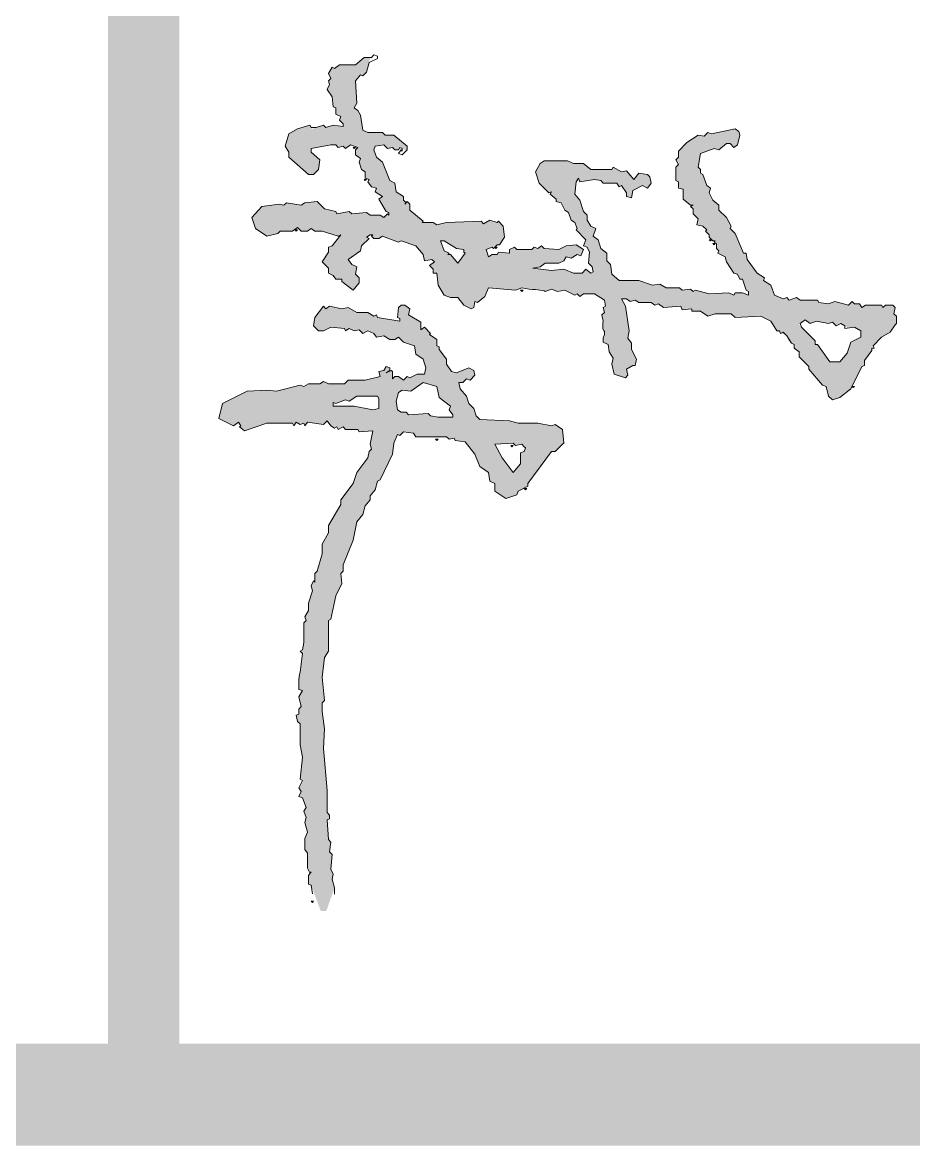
# Model space of a CAD drawing. Extents: x -518115 to 1124316, y -209821 to 1628073.
# Drawn here: x 951271 to 951709, y -111802 to -111250 of the extents above; entities that cross this region are included whole.
import ezdxf

# ---------------------------------------------------------------- set-up
doc = ezdxf.new("R2010")
doc.units = 0
doc.header["$LTSCALE"] = 1000
doc.header["$MEASUREMENT"] = 0
doc.layers.add('图框', color=140, linetype='Continuous')
doc.layers.add('签名', color=7, linetype='Continuous', lineweight=18)

# ---------------------------------------------------------------- blocks, each defined once
blk = doc.blocks.new('A$C549D2611')
at = {"layer": '签名'}
h = blk.add_hatch(color=2, dxfattribs=at)
h.dxf.hatch_style = 1
h.paths.add_polyline_path([(41115.77, -25669.22), (41112.75, -25669.22), (41111.54, -25670.43), (41112.14, -25671.03), (41110.93, -25672.24), (41109.12, -25672.24), (41106.7, -25675.87), (41102.47, -25676.48), (41101.26, -25678.9), (41092.18, -25682.53), (41089.77, -25685.55), (41086.14, -25686.76), (41084.32, -25686.15), (41083.72, -25681.92), (41085.53, -25680.11), (41084.93, -25677.69), (41086.14, -25676.48), (41086.14, -25674.66), (41084.93, -25674.06), (41086.54, -25670.83), (41086.14, -25670.43), (41084.32, -25670.43), (41078.88, -25677.08), (41078.88, -25681.32), (41077.67, -25682.53), (41077.67, -25689.78), (41076.46, -25692.2), (41069.2, -25693.41), (41066.78, -25694.62), (41065.57, -25696.44), (41063.15, -25695.23), (41052.27, -25695.83), (41049.24, -25693.41), (41049.85, -25692.2), (41048.03, -25690.39), (41041.58, -25688.78), (41040.78, -25687.97), (41040.78, -25691.6), (41044.41, -25695.83), (41044.41, -25703.69), (41046.22, -25706.11), (41045.62, -25707.32), (41048.64, -25709.14), (41051.06, -25707.93), (41052.27, -25709.14), (41054.08, -25708.53), (41056.5, -25709.74), (41060.13, -25707.32), (41064.97, -25706.72), (41065.57, -25705.51), (41068.6, -25705.51), (41069.81, -25703.09), (41071.62, -25703.69), (41073.44, -25701.88), (41074.65, -25701.88), (41074.04, -25706.72), (41075.25, -25710.35), (41074.04, -25711.56), (41075.94, -25717.26), (41074.04, -25718.21), (41075.86, -25724.26), (41078.27, -25728.49), (41084.32, -25730.31), (41087.35, -25728.49), (41089.77, -25728.49), (41098.23, -25718.81), (41098.23, -25716.39), (41095.81, -25713.98), (41090.98, -25713.37), (41087.35, -25717.6), (41085.53, -25717.6), (41083.34, -25705.89), (41084.93, -25704.3), (41084.32, -25701.88), (41085.53, -25700.67), (41083.72, -25698.25), (41084.93, -25694.62), (41086.14, -25695.83), (41088.56, -25695.83), (41090.37, -25693.41), (41092.18, -25694.02), (41095.81, -25692.81), (41097.02, -25690.99), (41100.05, -25690.99), (41100.65, -25689.18), (41101.86, -25689.78), (41104.28, -25687.97), (41104.89, -25685.55), (41106.7, -25686.15), (41109.12, -25682.53), (41110.33, -25684.34), (41116.38, -25680.71), (41116.98, -25679.5), (41118.19, -25679.5), (41117.59, -25680.11), (41119.4, -25681.92), (41118.19, -25683.74), (41118.19, -25688.57), (41116.98, -25690.39), (41117.59, -25697.65), (41116.38, -25698.86), (41117.59, -25704.9), (41116.38, -25705.51), (41115.17, -25710.95), (41111.54, -25714.58), (41112.14, -25720.63), (41113.35, -25722.44), (41112.14, -25729.7), (41113.35, -25730.91), (41112.75, -25733.33), (41113.96, -25741.8), (41119.4, -25746.63), (41124.84, -25744.82), (41128.47, -25739.38), (41127.26, -25733.93), (41126.05, -25732.72), (41126.05, -25726.68), (41124.24, -25724.26), (41126.05, -25722.44), (41126.05, -25719.42), (41124.84, -25717.6), (41126.05, -25715.79), (41126.05, -25712.16), (41128.47, -25704.3), (41127.87, -25703.09), (41133.31, -25707.32), (41133.92, -25709.14), (41136.34, -25709.14), (41141.17, -25712.16), (41144.2, -25709.14), (41146.62, -25709.14), (41147.83, -25706.72), (41149.64, -25705.51), (41149.64, -25702.48), (41150.85, -25702.48), (41155.08, -25697.04), (41151.46, -25694.02), (41149.04, -25694.02), (41147.22, -25695.83), (41143.59, -25695.23), (41142.38, -25697.65), (41139.96, -25699.46), (41135.73, -25693.41), (41133.31, -25692.81), (41129.68, -25689.18), (41129.08, -25690.39), (41127.87, -25688.57), (41127.87, -25687.36), (41128.47, -25687.97), (41129.68, -25686.76), (41129.68, -25684.34), (41128.47, -25682.53), (41131.5, -25674.66), (41130.89, -25673.45), (41133.31, -25666.2), (41137.54, -25662.57), (41140.57, -25661.96), (41139.96, -25658.33), (41141.17, -25657.12), (41142.99, -25659.54), (41144.8, -25657.73), (41146.62, -25657.73), (41146.62, -25655.91), (41149.98, -25655.58), (41150.25, -25655.31), (41150.47, -25655.53), (41152.66, -25655.31), (41157.5, -25652.29), (41158.71, -25649.26), (41158.71, -25645.63), (41162.34, -25642.61), (41164.16, -25638.98), (41163.55, -25637.77), (41160.53, -25637.17), (41161.13, -25635.96), (41158.11, -25632.33), (41153.87, -25630.51), (41155.08, -25617.21), (41153.87, -25614.18), (41154.74, -25608.98), (41154.76, -25607.66), (41155.36, -25603.42), (41155.69, -25602.69), (41154.48, -25599.67), (41155.69, -25596.64), (41155.08, -25593.02), (41157.5, -25588.18), (41156.9, -25586.97), (41158.11, -25585.76), (41156.9, -25583.94), (41156.9, -25578.5), (41159.92, -25573.66), (41162.95, -25573.06), (41163.55, -25574.27), (41165.97, -25573.66), (41167.18, -25574.87), (41170.2, -25574.27), (41171.09, -25574.35), (41173.5, -25574.35), (41175.65, -25573.66), (41175.95, -25573.54), (41177.76, -25573.54), (41178.67, -25574.27), (41180.49, -25574.27), (41181.7, -25571.85), (41185.32, -25571.24), (41188.35, -25569.43), (41191.37, -25570.03), (41196.21, -25568.82), (41198.02, -25563.38), (41196.82, -25562.17), (41193.79, -25562.78), (41191.15, -25558.38), (41188.95, -25557.94), (41184.11, -25560.36), (41181.09, -25560.36), (41178.67, -25562.17), (41175.04, -25561.57), (41162.95, -25563.38), (41159.32, -25565.19), (41159.32, -25562.78), (41160.53, -25560.96), (41159.92, -25558.54), (41161.13, -25556.73), (41161.13, -25550.68), (41162.34, -25548.87), (41161.74, -25547.05), (41163.55, -25544.63), (41162.95, -25536.16), (41164.76, -25535.56), (41164.16, -25530.72), (41165.37, -25530.72), (41165.37, -25526.49), (41167.78, -25522.86), (41166.58, -25519.23), (41166.58, -25511.37), (41168.39, -25509.55), (41167.78, -25496.85), (41170.2, -25492.01), (41175.04, -25488.99), (41176.15, -25486.98), (41177.46, -25484.15), (41179.94, -25483.33), (41181.7, -25480.52), (41183.51, -25480.52), (41185.32, -25478.1), (41187.74, -25478.1), (41192.58, -25473.27), (41193.79, -25473.27), (41201.65, -25466.61), (41202.26, -25464.8), (41207.1, -25463.59), (41208.91, -25461.77), (41207.7, -25458.15), (41203.47, -25452.7), (41192.58, -25447.26), (41191.98, -25446.05), (41189.56, -25446.05), (41184.72, -25442.42), (41182.9, -25442.42), (41178.07, -25437.58), (41175.65, -25433.35), (41171.11, -25430.32), (41167.78, -25430.32), (41166.58, -25431.53), (41163.55, -25430.93), (41162.34, -25432.14), (41162.34, -25435.77), (41163.55, -25436.98), (41162.34, -25437.58), (41162.34, -25445.44), (41163.55, -25447.26), (41161.74, -25448.47), (41161.74, -25450.89), (41160.53, -25452.1), (41162.34, -25453.91), (41160.53, -25460.56), (41161.74, -25463.59), (41161.13, -25468.43), (41159.92, -25469.03), (41159.92, -25477.5), (41158.71, -25479.31), (41159.92, -25482.94), (41158.71, -25484.15), (41159.32, -25485.97), (41157.5, -25490.2), (41152.66, -25492.01), (41150.25, -25495.64), (41149.04, -25495.04), (41146.62, -25498.67), (41139.96, -25503.51), (41136.94, -25504.11), (41136.94, -25505.32), (41127.26, -25509.55), (41124.84, -25511.97), (41123.63, -25511.37), (41119.4, -25513.79), (41115.77, -25517.42), (41113.35, -25517.42), (41110.93, -25520.44), (41107.3, -25522.25), (41104.89, -25521.65), (41103.68, -25523.46), (41098.23, -25525.28), (41097.63, -25526.49), (41095.81, -25526.49), (41094.6, -25527.7), (41087.95, -25526.49), (41085.53, -25519.83), (41086.14, -25517.42), (41083.11, -25513.79), (41083.11, -25511.97), (41084.93, -25510.16), (41083.72, -25508.34), (41078.88, -25507.13), (41077.06, -25507.74), (41075.86, -25509.55), (41078.27, -25521.04), (41077.67, -25522.86), (41079.48, -25524.67), (41078.88, -25527.7), (41082.51, -25533.14), (41086.74, -25537.37), (41089.77, -25537.37), (41090.98, -25538.58), (41093.39, -25537.37), (41094.6, -25538.58), (41101.26, -25538.58), (41101.86, -25537.37), (41104.89, -25537.37), (41105.49, -25534.95), (41110.33, -25534.95), (41113.35, -25531.33), (41113.35, -25530.12), (41113.96, -25531.33), (41115.17, -25530.12), (41117.59, -25530.12), (41120.01, -25527.7), (41123.03, -25528.3), (41123.63, -25525.28), (41125.45, -25523.46), (41126.05, -25524.07), (41127.87, -25522.25), (41129.08, -25522.25), (41130.89, -25520.44), (41130.89, -25519.23), (41131.5, -25519.83), (41132.1, -25518.63), (41134.52, -25518.63), (41135.73, -25517.42), (41136.94, -25518.02), (41138.75, -25514.39), (41141.17, -25513.79), (41146.62, -25510.16), (41147.22, -25508.34), (41149.64, -25507.13), (41149.64, -25505.92), (41155.08, -25504.11), (41155.69, -25502.9), (41157.5, -25502.9), (41156.29, -25505.92), (41156.29, -25509.55), (41157.5, -25510.16), (41156.29, -25512.58), (41156.9, -25522.25), (41155.08, -25528.91), (41155.69, -25530.12), (41154.48, -25531.33), (41155.08, -25535.56), (41153.87, -25536.77), (41153.87, -25543.42), (41152.06, -25546.45), (41152.66, -25550.07), (41150.25, -25556.73), (41150.25, -25566.4), (41147.22, -25570.03), (41142.38, -25570.64), (41140.57, -25572.45), (41136.94, -25572.45), (41134.52, -25575.48), (41130.29, -25576.69), (41128.47, -25579.11), (41124.84, -25577.9), (41123.63, -25580.31), (41120.61, -25582.13), (41118.19, -25582.13), (41116.38, -25583.94), (41110.93, -25585.76), (41107.91, -25588.18), (41101.86, -25587.57), (41100.05, -25586.36), (41101.86, -25585.76), (41100.65, -25578.5), (41101.26, -25575.48), (41102.47, -25574.27), (41102.47, -25567.61), (41104.28, -25566.4), (41103.68, -25565.19), (41107.3, -25562.78), (41109.12, -25562.78), (41109.72, -25560.36), (41106.1, -25559.75), (41103.68, -25554.91), (41104.89, -25552.49), (41102.47, -25550.68), (41099.44, -25551.28), (41098.23, -25552.49), (41097.63, -25556.73), (41100.65, -25559.15), (41096.42, -25562.78), (41097.02, -25565.19), (41094.6, -25569.43), (41095.81, -25570.03), (41095.81, -25580.31), (41092.79, -25583.94), (41092.79, -25588.78), (41091.58, -25591.81), (41091.58, -25603.3), (41092.79, -25605.11), (41097.02, -25607.53), (41102.47, -25605.72), (41107.3, -25600.88), (41106.7, -25599.67), (41107.91, -25600.27), (41110.33, -25597.25), (41111.54, -25597.25), (41112.14, -25594.83), (41115.77, -25593.02), (41116.98, -25591.2), (41120.61, -25589.99), (41121.82, -25588.18), (41126.86, -25586.16), (41130.29, -25582.73), (41133.31, -25583.94), (41133.92, -25582.13), (41136.34, -25580.92), (41141.78, -25581.52), (41143.59, -25579.71), (41146.01, -25579.11), (41146.62, -25580.31), (41144.8, -25582.73), (41146.62, -25584.55), (41146.62, -25588.78), (41144.8, -25593.62), (41145.41, -25599.67), (41144.2, -25608.74), (41143.59, -25605.11), (41141.78, -25602.69), (41141.78, -25596.04), (41140.57, -25593.62), (41138.75, -25592.41), (41139.36, -25589.99), (41137.54, -25586.97), (41138.15, -25585.15), (41135.13, -25583.94), (41132.71, -25587.57), (41133.31, -25592.41), (41135.13, -25596.04), (41134.52, -25603.3), (41133.31, -25604.51), (41134.52, -25606.32), (41133.92, -25608.14), (41135.13, -25609.35), (41135.13, -25616.6), (41133.92, -25617.81), (41135.13, -25620.23), (41136.94, -25620.23), (41136.34, -25625.67), (41137.54, -25626.28), (41137.54, -25628.7), (41138.75, -25630.51), (41135.13, -25631.72), (41133.11, -25626.68), (41132.71, -25626.28), (41132.71, -25625.07), (41129.08, -25622.65), (41123.63, -25623.26), (41121.22, -25625.67), (41121.82, -25626.28), (41120.61, -25629.91), (41122.42, -25632.93), (41121.22, -25634.14), (41121.82, -25651.08), (41123.03, -25655.91), (41121.82, -25657.73), (41121.82, -25663.17), (41121.22, -25662.57)])
h.paths.add_polyline_path([(41130.89, -25654.1), (41130.89, -25652.29), (41134.52, -25646.24), (41135.13, -25642.61), (41136.34, -25642.61), (41136.94, -25642), (41141.78, -25645.63), (41137.54, -25649.26), (41137.54, -25650.47), (41136.94, -25649.87), (41135.73, -25652.29)], flags=16)
h.paths.add_polyline_path([(41169.6, -25475.08), (41171.41, -25472.66), (41170.2, -25469.64), (41171.41, -25463.59), (41170.81, -25461.77), (41172.62, -25459.96), (41171.41, -25457.54), (41173.64, -25454.2), (41173.23, -25450.89), (41175.04, -25447.86), (41178.07, -25447.86), (41180.49, -25452.7), (41185.93, -25454.52), (41190.16, -25458.15), (41190.16, -25462.98), (41181.7, -25469.03), (41181.7, -25470.24), (41179.88, -25470.24), (41171.93, -25478.19)], flags=16)
h = blk.add_hatch(color=2, dxfattribs=at)
h.dxf.hatch_style = 1
h.paths.add_polyline_path([(41214.96, -25673.45), (41213.75, -25675.27), (41209.52, -25675.87), (41205.28, -25674.66), (41204.07, -25672.85), (41204.68, -25668.62), (41200.44, -25662.57), (41202.26, -25655.91), (41207.7, -25654.71), (41211.94, -25649.26), (41213.75, -25649.87), (41216.17, -25648.05), (41217.38, -25648.05), (41217.38, -25655.31), (41216.77, -25658.94), (41215.56, -25660.15), (41216.17, -25669.83), (41214.96, -25671.03)], flags=16)
h.paths.add_polyline_path([(41213.14, -25684.34), (41213.75, -25687.36), (41211.94, -25696.44), (41211.94, -25706.72), (41210.12, -25706.72), (41210.73, -25705.51), (41208.91, -25700.67), (41209.52, -25698.86), (41207.1, -25695.23), (41207.1, -25684.95), (41208.31, -25684.34)], flags=16)
h.paths.add_polyline_path([(41230.68, -25627.49), (41230.08, -25618.42), (41231.29, -25617.21), (41230.68, -25614.18), (41231.89, -25612.97), (41232.5, -25612.37), (41234.31, -25612.97), (41234.92, -25614.79), (41240.36, -25614.79), (41244.59, -25618.42), (41237.34, -25623.86)], flags=16)
h.paths.add_polyline_path([(41231.29, -25619.63), (41231.29, -25618.42), (41231.89, -25619.02)], flags=0)
h.paths.add_polyline_path([(41459.88, -25712.86), (41459.89, -25710.16), (41448.41, -25706.11), (41444.18, -25707.32), (41441.76, -25706.72), (41439.34, -25707.93), (41432.08, -25707.32), (41430.87, -25708.53), (41426.03, -25707.93), (41424.82, -25709.14), (41415.15, -25709.74), (41414.54, -25708.53), (41412.73, -25708.53), (41411.52, -25709.74), (41400.63, -25709.74), (41380.07, -25711.56), (41370.39, -25710.95), (41361.93, -25712.16), (41357.69, -25712.16), (41356.48, -25710.95), (41344.99, -25712.16), (41335.31, -25710.95), (41332.29, -25709.14), (41317.17, -25709.14), (41316.57, -25707.93), (41305.07, -25705.51), (41299.03, -25702.48), (41294.19, -25703.09), (41292.98, -25701.88), (41289.95, -25701.88), (41277.86, -25697.04), (41268.79, -25695.23), (41265.16, -25692.2), (41260.92, -25690.99), (41257.9, -25688.57), (41256.09, -25688.57), (41253.06, -25686.15), (41248.83, -25684.95), (41248.22, -25683.74), (41235.52, -25677.69), (41230.08, -25677.08), (41225.85, -25675.27), (41226.45, -25674.06), (41224.64, -25672.24), (41225.24, -25667.41), (41227.06, -25666.2), (41227.06, -25651.08), (41228.26, -25649.87), (41227.66, -25647.45), (41228.87, -25646.84), (41229.47, -25642), (41235.52, -25637.17), (41241.57, -25634.75), (41244.59, -25630.51), (41248.83, -25629.91), (41250.04, -25627.49), (41253.67, -25627.49), (41257.3, -25622.05), (41255.48, -25616.6), (41253.67, -25616), (41251.25, -25611.16), (41250.04, -25611.16), (41234.31, -25599.67), (41234.31, -25597.85), (41230.08, -25593.62), (41223.43, -25594.23), (41221.01, -25597.85), (41221.61, -25599.67), (41220.4, -25606.32), (41220.4, -25616), (41219.19, -25620.23), (41218.59, -25634.75), (41216.77, -25636.56), (41213.14, -25637.77), (41210.73, -25640.19), (41207.1, -25641.4), (41203.47, -25644.42), (41200.44, -25645.03), (41200.44, -25643.21), (41198.63, -25641.4), (41199.23, -25639.59), (41196.82, -25637.17), (41194.4, -25637.77), (41193.19, -25640.19), (41195.61, -25646.24), (41195, -25648.66), (41191.37, -25651.08), (41188.95, -25651.08), (41184.11, -25654.71), (41182.9, -25654.71), (41182.3, -25655.91), (41179.28, -25655.91), (41176.86, -25659.54), (41176.25, -25658.94), (41173.23, -25661.96), (41174.44, -25663.78), (41170.81, -25663.78), (41167.18, -25669.83), (41164.16, -25669.22), (41162.34, -25671.64), (41162.34, -25673.45), (41163.55, -25674.66), (41168.39, -25675.27), (41168.99, -25674.06), (41170.2, -25674.06), (41168.39, -25684.95), (41167.18, -25685.55), (41167.78, -25686.76), (41165.97, -25689.78), (41165.97, -25695.23), (41163.55, -25699.46), (41164.16, -25702.48), (41162.95, -25708.53), (41164.16, -25710.35), (41162.95, -25711.56), (41168.39, -25715.79), (41172.62, -25716.39), (41175.04, -25713.98), (41175.04, -25711.56), (41173.23, -25707.93), (41173.83, -25701.27), (41175.04, -25700.67), (41173.83, -25698.86), (41175.04, -25696.44), (41174.44, -25694.02), (41176.25, -25692.2), (41175.04, -25689.78), (41176.25, -25686.76), (41178.07, -25685.55), (41177.46, -25681.92), (41179.28, -25678.9), (41179.28, -25676.48), (41178.07, -25674.66), (41180.49, -25672.24), (41182.3, -25666.8), (41186.53, -25666.2), (41188.95, -25662.57), (41193.19, -25661.36), (41196.21, -25661.96), (41196.21, -25665.59), (41198.02, -25669.22), (41197.42, -25670.43), (41199.23, -25672.24), (41197.42, -25674.66), (41197.42, -25676.48), (41198.63, -25677.69), (41195, -25677.69), (41194.4, -25678.29), (41195.61, -25680.71), (41194.4, -25678.9), (41193.19, -25678.9), (41192.58, -25680.71), (41194.4, -25681.92), (41195, -25684.34), (41197.42, -25683.74), (41199.23, -25690.99), (41199.23, -25699.46), (41201.05, -25701.27), (41201.05, -25709.14), (41199.84, -25711.56), (41201.05, -25713.37), (41201.05, -25718.81), (41202.26, -25721.23), (41201.65, -25723.05), (41204.68, -25734.54), (41204.07, -25739.38), (41204.68, -25749.05), (41210.73, -25761.15), (41217.98, -25762.96), (41221.61, -25755.71), (41219.8, -25753.29), (41221.61, -25752.08), (41222.22, -25752.68), (41224.03, -25750.26), (41220.4, -25739.38), (41220.4, -25726.68), (41221.61, -25726.07), (41219.8, -25724.86), (41221.01, -25723.05), (41220.4, -25721.23), (41221.61, -25720.63), (41219.8, -25719.42), (41221.01, -25711.56), (41219.19, -25709.74), (41221.61, -25707.93), (41222.82, -25706.11), (41222.22, -25704.9), (41223.43, -25704.3), (41222.22, -25701.88), (41223.43, -25700.67), (41223.43, -25694.62), (41224.64, -25694.02), (41224.03, -25687.36), (41230.68, -25688.57), (41233.1, -25687.97), (41234.31, -25689.18), (41237.34, -25689.78), (41244.59, -25695.23), (41250.04, -25697.04), (41257.9, -25703.09), (41260.32, -25703.09), (41270.6, -25709.14), (41274.23, -25709.14), (41279.67, -25712.16), (41284.51, -25712.16), (41292.98, -25714.58), (41294.19, -25715.79), (41298.42, -25715.79), (41297.82, -25716.39), (41300.24, -25717.6), (41302.66, -25717), (41308.7, -25718.81), (41312.33, -25718.81), (41315.36, -25720.63), (41317.17, -25720.02), (41318.38, -25721.23), (41328.06, -25721.23), (41331.69, -25721.84), (41332.29, -25723.05), (41333.5, -25721.84), (41342.57, -25723.05), (41344.27, -25723.35), (41346.2, -25723.65), (41351.04, -25723.65), (41351.64, -25721.84), (41354.67, -25723.65), (41359.51, -25722.44), (41360.72, -25723.65), (41363.14, -25723.65), (41363.74, -25724.86), (41366.76, -25724.26), (41367.97, -25723.05), (41378.26, -25723.05), (41384.3, -25721.84), (41395.19, -25723.05), (41395.79, -25721.84), (41399.42, -25723.65), (41401.24, -25722.44), (41403.66, -25723.65), (41404.26, -25721.84), (41409.1, -25720.02), (41410.91, -25721.23), (41413.94, -25720.02), (41416.36, -25720.63), (41421.2, -25719.42), (41424.22, -25720.63), (41429.66, -25720.63), (41431.48, -25719.42), (41438.74, -25719.42), (41441.15, -25718.21), (41440.55, -25717.6), (41442.36, -25718.81), (41446.6, -25718.81), (41447.2, -25717.6)])
at = {"layer": '图框', "const_width": 50}
blk.add_lwpolyline([(41550, -29200), (41550, -500), (1250, -500), (1250, -29200)], close=True, dxfattribs=at)
at = {"layer": '图框', "const_width": 35}
blk.add_lwpolyline([(38052.47, -25799.83), (41552.47, -25799.83)], dxfattribs=at)
at = {"layer": '签名', "color": 2, "elevation": 4852497.23}
for points in [[(41172.02, -25430.93), (41171.41, -25430.32), (41167.78, -25430.32), (41166.58, -25431.53), (41163.55, -25430.93), (41162.34, -25432.14), (41162.34, -25435.77), (41163.55, -25436.98), (41162.34, -25437.58), (41162.34, -25445.44), (41163.55, -25447.26), (41161.74, -25448.47), (41161.74, -25450.89), (41160.53, -25452.1), (41162.34, -25453.91), (41160.53, -25460.56), (41161.74, -25463.59), (41161.13, -25468.43), (41159.92, -25469.03), (41159.92, -25477.5), (41158.71, -25479.31), (41159.92, -25482.94), (41158.71, -25484.15), (41159.32, -25485.97), (41157.5, -25490.2), (41152.66, -25492.01), (41150.25, -25495.64), (41149.04, -25495.04), (41146.62, -25498.67), (41139.96, -25503.51), (41136.94, -25504.11), (41136.94, -25505.32), (41127.26, -25509.55), (41124.84, -25511.97), (41123.63, -25511.37), (41119.4, -25513.79), (41115.77, -25517.42), (41113.35, -25517.42), (41110.93, -25520.44), (41107.3, -25522.25), (41104.89, -25521.65), (41103.68, -25523.46), (41098.23, -25525.28), (41097.63, -25526.49), (41095.81, -25526.49), (41094.6, -25527.7), (41087.95, -25526.49), (41085.53, -25519.83), (41086.14, -25517.42), (41083.11, -25513.79), (41083.11, -25511.97), (41084.93, -25510.16), (41083.72, -25508.34), (41078.88, -25507.13), (41077.06, -25507.74), (41075.86, -25509.55), (41078.27, -25521.04), (41077.67, -25522.86), (41079.48, -25524.67), (41078.88, -25527.7), (41082.51, -25533.14), (41086.74, -25537.37), (41089.77, -25537.37), (41090.98, -25538.58), (41093.39, -25537.37), (41094.6, -25538.58), (41101.26, -25538.58), (41101.86, -25537.37), (41104.89, -25537.37), (41105.49, -25534.95), (41110.33, -25534.95), (41113.35, -25531.33), (41113.35, -25530.12), (41113.96, -25531.33), (41115.17, -25530.12), (41117.59, -25530.12), (41120.01, -25527.7), (41123.03, -25528.3), (41123.63, -25525.28), (41125.45, -25523.46), (41126.05, -25524.07), (41127.87, -25522.25), (41129.08, -25522.25), (41130.89, -25520.44), (41130.89, -25519.23), (41131.5, -25519.83), (41132.1, -25518.63), (41134.52, -25518.63), (41135.73, -25517.42), (41136.94, -25518.02), (41138.75, -25514.39), (41141.17, -25513.79), (41146.62, -25510.16), (41147.22, -25508.34), (41149.64, -25507.13), (41149.64, -25505.92), (41155.08, -25504.11), (41155.69, -25502.9), (41157.5, -25502.9), (41156.29, -25505.92), (41156.29, -25509.55), (41157.5, -25510.16), (41156.29, -25512.58), (41156.9, -25522.25), (41155.08, -25528.91), (41155.69, -25530.12), (41154.48, -25531.33), (41155.08, -25535.56), (41153.87, -25536.77), (41153.87, -25543.42), (41152.06, -25546.45), (41152.66, -25550.07), (41150.25, -25556.73), (41150.25, -25566.4), (41147.22, -25570.03), (41142.38, -25570.64), (41140.57, -25572.45), (41136.94, -25572.45), (41134.52, -25575.48), (41130.29, -25576.69), (41128.47, -25579.11), (41124.84, -25577.9), (41123.63, -25580.31), (41120.61, -25582.13), (41118.19, -25582.13), (41116.38, -25583.94), (41110.93, -25585.76), (41107.91, -25588.18), (41101.86, -25587.57), (41100.05, -25586.36), (41101.86, -25585.76), (41100.65, -25578.5), (41101.26, -25575.48), (41102.47, -25574.27), (41102.47, -25567.61), (41104.28, -25566.4), (41103.68, -25565.19), (41107.3, -25562.78), (41109.12, -25562.78), (41109.72, -25560.36), (41106.1, -25559.75), (41103.68, -25554.91), (41104.89, -25552.49), (41102.47, -25550.68), (41099.44, -25551.28), (41098.23, -25552.49), (41097.63, -25556.73), (41100.65, -25559.15), (41096.42, -25562.78), (41097.02, -25565.19), (41094.6, -25569.43), (41095.81, -25570.03), (41095.81, -25580.31), (41092.79, -25583.94), (41092.79, -25588.78), (41091.58, -25591.81), (41091.58, -25603.3), (41092.79, -25605.11), (41097.02, -25607.53), (41102.47, -25605.72), (41107.3, -25600.88), (41106.7, -25599.67), (41107.91, -25600.27), (41110.33, -25597.25), (41111.54, -25597.25), (41112.14, -25594.83), (41115.77, -25593.02), (41116.98, -25591.2), (41120.61, -25589.99), (41121.82, -25588.18), (41124.84, -25586.97), (41125.45, -25587.57), (41130.29, -25582.73), (41133.31, -25583.94), (41133.92, -25582.13), (41136.34, -25580.92), (41141.78, -25581.52), (41143.59, -25579.71), (41146.01, -25579.11), (41146.62, -25580.31), (41144.8, -25582.73), (41146.62, -25584.55), (41146.62, -25588.78), (41144.8, -25593.62), (41145.41, -25599.67), (41144.2, -25608.74), (41143.59, -25605.11), (41141.78, -25602.69), (41141.78, -25596.04), (41140.57, -25593.62), (41138.75, -25592.41), (41139.36, -25589.99), (41137.54, -25586.97), (41138.15, -25585.15), (41135.13, -25583.94), (41132.71, -25587.57), (41133.31, -25592.41), (41135.13, -25596.04), (41134.52, -25603.3), (41133.31, -25604.51), (41134.52, -25606.32), (41133.92, -25608.14), (41135.13, -25609.35), (41135.13, -25616.6), (41133.92, -25617.81), (41135.13, -25620.23), (41136.94, -25620.23), (41136.34, -25625.67), (41137.54, -25626.28), (41137.54, -25628.7), (41138.75, -25630.51), (41135.13, -25631.72), (41133.92, -25628.7), (41134.52, -25628.09), (41132.71, -25626.28), (41132.71, -25625.07), (41129.08, -25622.65), (41123.63, -25623.26), (41121.22, -25625.67), (41121.82, -25626.28), (41120.61, -25629.91), (41122.42, -25632.93), (41121.22, -25634.14), (41121.82, -25651.08), (41123.03, -25655.91), (41121.82, -25657.73), (41121.82, -25663.17), (41121.22, -25662.57), (41115.77, -25669.22), (41112.75, -25669.22), (41111.54, -25670.43), (41112.75, -25671.64), (41112.14, -25671.03), (41110.93, -25672.24), (41109.12, -25672.24), (41106.7, -25675.87), (41102.47, -25676.48), (41101.26, -25678.9), (41092.18, -25682.53), (41089.77, -25685.55), (41086.14, -25686.76), (41084.32, -25686.15), (41083.72, -25681.92), (41085.53, -25680.11), (41084.93, -25677.69), (41086.14, -25676.48), (41086.14, -25674.66), (41084.93, -25674.06), (41085.53, -25672.85), (41086.74, -25672.85), (41086.14, -25673.45), (41087.95, -25674.66), (41088.56, -25672.85), (41086.14, -25670.43), (41084.32, -25670.43), (41078.88, -25677.08), (41078.88, -25681.32), (41077.67, -25682.53), (41077.67, -25689.78), (41076.46, -25692.2), (41069.2, -25693.41), (41066.78, -25694.62), (41065.57, -25696.44), (41063.15, -25695.23), (41052.27, -25695.83), (41049.24, -25693.41), (41049.85, -25692.2), (41048.03, -25690.39), (41043.2, -25689.18), (41041.38, -25684.95), (41040.17, -25684.95), (41039.57, -25686.76), (41040.78, -25687.97), (41040.78, -25691.6), (41044.41, -25695.83), (41044.41, -25703.69), (41046.22, -25706.11), (41045.62, -25707.32), (41048.64, -25709.14), (41051.06, -25707.93), (41052.27, -25709.14), (41054.08, -25708.53), (41056.5, -25709.74), (41060.13, -25707.32), (41064.97, -25706.72), (41065.57, -25705.51), (41068.6, -25705.51), (41069.81, -25703.09), (41071.62, -25703.69), (41073.44, -25701.88), (41074.65, -25701.88), (41074.04, -25706.72), (41075.25, -25710.35), (41074.04, -25711.56), (41075.25, -25715.19), (41075.25, -25717.6), (41074.04, -25718.21), (41075.86, -25724.26), (41078.27, -25728.49), (41084.32, -25730.31), (41087.35, -25728.49), (41089.77, -25728.49), (41098.23, -25718.81), (41098.23, -25716.39), (41095.81, -25713.98), (41090.98, -25713.37), (41087.35, -25717.6), (41085.53, -25717.6), (41083.72, -25707.93), (41083.72, -25705.51), (41084.93, -25704.3), (41084.32, -25701.88), (41085.53, -25700.67), (41083.72, -25698.25), (41084.93, -25694.62), (41086.14, -25695.83), (41088.56, -25695.83), (41090.37, -25693.41), (41092.18, -25694.02), (41095.81, -25692.81), (41097.02, -25690.99), (41100.05, -25690.99), (41100.65, -25689.18), (41101.86, -25689.78), (41104.28, -25687.97), (41104.89, -25685.55), (41106.7, -25686.15), (41109.12, -25682.53), (41110.33, -25684.34), (41116.38, -25680.71), (41116.98, -25679.5), (41118.19, -25679.5), (41117.59, -25680.11), (41119.4, -25681.92), (41118.19, -25683.74), (41118.19, -25688.57), (41116.98, -25690.39), (41117.59, -25697.65), (41116.38, -25698.86), (41117.59, -25704.9), (41116.38, -25705.51), (41115.17, -25710.95), (41111.54, -25714.58), (41112.14, -25720.63), (41113.35, -25722.44), (41112.14, -25729.7), (41113.35, -25730.91), (41112.75, -25733.33), (41113.96, -25741.8), (41119.4, -25746.63), (41124.84, -25744.82), (41128.47, -25739.38), (41127.26, -25733.93), (41126.05, -25732.72), (41126.05, -25726.68), (41124.24, -25724.26), (41126.05, -25722.44), (41126.05, -25719.42), (41124.84, -25717.6), (41126.05, -25715.79), (41126.05, -25712.16), (41128.47, -25704.3), (41127.87, -25703.09), (41133.31, -25707.32), (41133.92, -25709.14), (41136.34, -25709.14), (41141.17, -25712.16), (41144.2, -25709.14), (41146.62, -25709.14), (41147.83, -25706.72), (41149.64, -25705.51), (41149.64, -25702.48), (41150.85, -25702.48), (41155.08, -25697.04), (41151.46, -25694.02), (41149.04, -25694.02), (41147.22, -25695.83), (41143.59, -25695.23), (41142.38, -25697.65), (41139.96, -25699.46), (41135.73, -25693.41), (41133.31, -25692.81), (41129.68, -25689.18), (41129.08, -25690.39), (41127.87, -25688.57), (41127.87, -25687.36), (41128.47, -25687.97), (41129.68, -25686.76), (41129.68, -25684.34), (41128.47, -25682.53), (41131.5, -25674.66), (41130.89, -25673.45), (41133.31, -25666.2), (41137.54, -25662.57), (41140.57, -25661.96), (41139.96, -25658.33), (41141.17, -25657.12), (41142.99, -25659.54), (41144.8, -25657.73), (41146.62, -25657.73), (41146.62, -25655.91), (41152.66, -25655.31), (41157.5, -25652.29), (41158.71, -25649.26), (41158.71, -25645.63), (41162.34, -25642.61), (41164.16, -25638.98), (41163.55, -25637.77), (41160.53, -25637.17), (41161.13, -25635.96), (41158.11, -25632.33), (41153.87, -25630.51), (41155.08, -25617.21), (41153.87, -25614.18), (41154.48, -25610.55), (41154.78, -25609.04), (41154.78, -25607.53), (41155.38, -25603.3), (41155.69, -25602.69), (41154.48, -25599.67), (41155.69, -25596.64), (41155.08, -25593.02), (41157.5, -25588.18), (41156.9, -25586.97), (41158.11, -25585.76), (41156.9, -25583.94), (41156.9, -25578.5), (41159.92, -25573.66), (41162.95, -25573.06), (41163.55, -25574.27), (41165.97, -25573.66), (41167.18, -25574.87), (41170.2, -25574.27), (41171.41, -25574.35), (41173.83, -25574.35), (41175.65, -25573.66), (41175.04, -25573.54), (41176.86, -25573.54), (41178.67, -25574.27), (41180.49, -25574.27), (41181.7, -25571.85), (41185.32, -25571.24), (41188.35, -25569.43), (41191.37, -25570.03), (41196.21, -25568.82), (41198.02, -25563.38), (41196.82, -25562.17), (41193.79, -25562.78), (41191.98, -25559.75), (41191.98, -25558.54), (41188.95, -25557.94), (41184.11, -25560.36), (41181.09, -25560.36), (41178.67, -25562.17), (41175.04, -25561.57), (41162.95, -25563.38), (41159.32, -25565.19), (41159.32, -25562.78), (41160.53, -25560.96), (41159.92, -25558.54), (41161.13, -25556.73), (41161.13, -25550.68), (41162.34, -25548.87), (41161.74, -25547.05), (41163.55, -25544.63), (41162.95, -25536.16), (41164.76, -25535.56), (41164.16, -25530.72), (41165.37, -25530.72), (41165.37, -25526.49), (41167.78, -25522.86), (41166.58, -25519.23), (41166.58, -25511.37), (41168.39, -25509.55), (41167.78, -25496.85), (41170.2, -25492.01), (41175.04, -25488.99), (41175.04, -25487.78), (41176.25, -25487.18), (41175.65, -25485.97), (41177.46, -25484.15), (41181.09, -25481.82), (41181.7, -25480.52), (41183.51, -25480.52), (41185.32, -25478.1), (41187.74, -25478.1), (41192.58, -25473.27), (41193.79, -25473.27), (41201.65, -25466.61), (41202.26, -25464.8), (41207.1, -25463.59), (41208.91, -25461.77), (41207.7, -25458.15), (41203.47, -25452.7), (41192.58, -25447.26), (41191.98, -25446.05), (41189.56, -25446.05), (41184.72, -25442.42), (41183.51, -25442.42), (41183.51, -25441.21), (41182.3, -25441.82), (41178.07, -25437.58), (41175.65, -25433.35), (41172.02, -25430.93)], [(41175.04, -25447.86), (41178.07, -25447.86), (41180.49, -25452.7), (41185.93, -25454.52), (41190.16, -25458.15), (41190.16, -25462.98), (41181.7, -25469.03), (41181.7, -25470.24), (41179.88, -25470.24), (41173.23, -25476.89), (41171.41, -25477.5), (41169.6, -25475.08), (41171.41, -25472.66), (41170.2, -25469.64), (41171.41, -25463.59), (41170.81, -25461.77), (41172.62, -25459.96), (41171.41, -25457.54), (41172.62, -25455.73), (41173.83, -25455.73), (41173.23, -25450.89), (41175.04, -25447.86)], [(41202.86, -25451.49), (41202.26, -25450.89), (41202.26, -25452.1), (41202.86, -25451.49)], [(41130.89, -25521.65), (41130.29, -25521.04), (41130.29, -25522.25), (41130.89, -25521.65)], [(41132.71, -25519.83), (41132.1, -25519.23), (41132.1, -25520.44), (41132.71, -25519.83)], [(41230.68, -25594.23), (41230.08, -25593.62), (41223.43, -25594.23), (41221.01, -25597.85), (41221.61, -25599.67), (41220.4, -25606.32), (41220.4, -25616), (41219.19, -25620.23), (41218.59, -25634.75), (41216.77, -25636.56), (41213.14, -25637.77), (41210.73, -25640.19), (41207.1, -25641.4), (41203.47, -25644.42), (41200.44, -25645.03), (41200.44, -25643.21), (41198.63, -25641.4), (41199.23, -25639.59), (41196.82, -25637.17), (41194.4, -25637.77), (41193.19, -25640.19), (41195.61, -25646.24), (41195, -25648.66), (41191.37, -25651.08), (41188.95, -25651.08), (41184.11, -25654.71), (41182.9, -25654.71), (41182.3, -25655.91), (41179.28, -25655.91), (41176.86, -25659.54), (41176.25, -25658.94), (41173.23, -25661.96), (41174.44, -25663.78), (41170.81, -25663.78), (41167.18, -25669.83), (41164.16, -25669.22), (41162.34, -25671.64), (41162.34, -25673.45), (41163.55, -25674.66), (41168.39, -25675.27), (41168.99, -25674.06), (41170.2, -25674.06), (41168.39, -25684.95), (41167.18, -25685.55), (41167.78, -25686.76), (41165.97, -25689.78), (41165.97, -25695.23), (41163.55, -25699.46), (41164.16, -25702.48), (41162.95, -25708.53), (41164.16, -25710.35), (41162.95, -25711.56), (41168.39, -25715.79), (41172.62, -25716.39), (41175.04, -25713.98), (41175.04, -25711.56), (41173.23, -25707.93), (41173.83, -25701.27), (41175.04, -25700.67), (41173.83, -25698.86), (41175.04, -25696.44), (41174.44, -25694.02), (41176.25, -25692.2), (41175.04, -25689.78), (41176.25, -25686.76), (41178.07, -25685.55), (41177.46, -25681.92), (41179.28, -25678.9), (41179.28, -25676.48), (41178.07, -25674.66), (41180.49, -25672.24), (41182.3, -25666.8), (41186.53, -25666.2), (41188.95, -25662.57), (41193.19, -25661.36), (41196.21, -25661.96), (41196.21, -25665.59), (41198.02, -25669.22), (41197.42, -25670.43), (41199.23, -25672.24), (41197.42, -25674.66), (41197.42, -25676.48), (41198.63, -25677.69), (41195, -25677.69), (41194.4, -25678.29), (41195.61, -25680.71), (41194.4, -25678.9), (41193.19, -25678.9), (41192.58, -25680.71), (41194.4, -25681.92), (41195, -25684.34), (41197.42, -25683.74), (41199.23, -25690.99), (41199.23, -25699.46), (41201.05, -25701.27), (41201.05, -25709.14), (41199.84, -25711.56), (41201.05, -25713.37), (41201.05, -25718.81), (41202.26, -25721.23), (41201.65, -25723.05), (41204.68, -25734.54), (41204.07, -25739.38), (41204.68, -25749.05), (41210.73, -25761.15), (41217.98, -25762.96), (41221.61, -25755.71), (41219.8, -25753.29), (41221.61, -25752.08), (41222.22, -25752.68), (41224.03, -25750.26), (41220.4, -25739.38), (41220.4, -25726.68), (41221.61, -25726.07), (41219.8, -25724.86), (41221.01, -25723.05), (41220.4, -25721.23), (41221.61, -25720.63), (41219.8, -25719.42), (41221.01, -25711.56), (41219.19, -25709.74), (41221.61, -25707.93), (41222.82, -25706.11), (41222.22, -25704.9), (41223.43, -25704.3), (41222.22, -25701.88), (41223.43, -25700.67), (41223.43, -25694.62), (41224.64, -25694.02), (41224.03, -25687.36), (41230.68, -25688.57), (41233.1, -25687.97), (41234.31, -25689.18), (41237.34, -25689.78), (41244.59, -25695.23), (41250.04, -25697.04), (41257.9, -25703.09), (41260.32, -25703.09), (41270.6, -25709.14), (41274.23, -25709.14), (41279.67, -25712.16), (41284.51, -25712.16), (41292.98, -25714.58), (41294.19, -25715.79), (41298.42, -25715.79), (41297.82, -25716.39), (41300.24, -25717.6), (41302.66, -25717), (41308.7, -25718.81), (41312.33, -25718.81), (41315.36, -25720.63), (41317.17, -25720.02), (41318.38, -25721.23), (41328.06, -25721.23), (41331.69, -25721.84), (41332.29, -25723.05), (41333.5, -25721.84), (41342.57, -25723.05), (41343.78, -25723.27), (41346.2, -25723.65), (41351.04, -25723.65), (41351.64, -25721.84), (41354.67, -25723.65), (41359.51, -25722.44), (41360.72, -25723.65), (41363.14, -25723.65), (41363.74, -25724.86), (41366.76, -25724.26), (41367.97, -25723.05), (41378.26, -25723.05), (41384.3, -25721.84), (41395.19, -25723.05), (41395.79, -25721.84), (41399.42, -25723.65), (41401.24, -25722.44), (41403.66, -25723.65), (41404.26, -25721.84), (41409.1, -25720.02), (41410.91, -25721.23), (41413.94, -25720.02), (41416.36, -25720.63), (41421.2, -25719.42), (41424.22, -25720.63), (41429.66, -25720.63), (41431.48, -25719.42), (41438.74, -25719.42), (41441.15, -25718.21), (41440.55, -25717.6), (41442.36, -25718.81), (41446.6, -25718.81), (41447.2, -25717.6), (41451.43, -25716.9)], [(41451.5, -25706.11), (41448.41, -25706.11), (41444.18, -25707.32), (41441.76, -25706.72), (41439.34, -25707.93), (41432.08, -25707.32), (41430.87, -25708.53), (41426.03, -25707.93), (41424.82, -25709.14), (41415.15, -25709.74), (41414.54, -25708.53), (41412.73, -25708.53), (41411.52, -25709.74), (41400.63, -25709.74), (41380.07, -25711.56), (41370.39, -25710.95), (41361.93, -25712.16), (41357.69, -25712.16), (41356.48, -25710.95), (41344.99, -25712.16), (41335.31, -25710.95), (41332.29, -25709.14), (41317.17, -25709.14), (41316.57, -25707.93), (41305.07, -25705.51), (41299.03, -25702.48), (41294.19, -25703.09), (41292.98, -25701.88), (41289.95, -25701.88), (41277.86, -25697.04), (41268.79, -25695.23), (41265.16, -25692.2), (41260.92, -25690.99), (41257.9, -25688.57), (41256.09, -25688.57), (41253.06, -25686.15), (41248.83, -25684.95), (41248.22, -25683.74), (41235.52, -25677.69), (41230.08, -25677.08), (41225.85, -25675.27), (41226.45, -25674.06), (41224.64, -25672.24), (41225.24, -25667.41), (41227.06, -25666.2), (41227.06, -25651.08), (41228.26, -25649.87), (41227.66, -25647.45), (41228.87, -25646.84), (41229.47, -25642), (41235.52, -25637.17), (41241.57, -25634.75), (41244.59, -25630.51), (41248.83, -25629.91), (41250.04, -25627.49), (41253.67, -25627.49), (41257.3, -25622.05), (41255.48, -25616.6), (41253.67, -25616), (41251.25, -25611.16), (41250.04, -25611.16), (41234.31, -25599.67), (41234.31, -25597.85), (41230.68, -25594.23)], [(41253.06, -25612.37), (41252.46, -25611.76), (41252.46, -25612.97), (41253.06, -25612.37)], [(41155.69, -25614.18), (41155.08, -25613.58), (41155.08, -25614.79), (41155.69, -25614.18)], [(41231.89, -25612.97), (41232.5, -25612.37), (41234.31, -25612.97), (41234.92, -25614.79), (41240.36, -25614.79), (41244.59, -25618.42), (41237.34, -25623.86), (41230.68, -25627.49), (41230.08, -25618.42), (41231.29, -25617.21), (41230.68, -25614.18), (41231.89, -25612.97)], [(41231.89, -25619.02), (41231.29, -25618.42), (41231.29, -25619.63), (41231.89, -25619.02)], [(41134.52, -25626.88), (41133.92, -25626.28), (41133.92, -25627.49), (41134.52, -25626.88)], [(41135.13, -25642.61), (41136.34, -25642.61), (41136.94, -25642), (41141.78, -25645.63), (41137.54, -25649.26), (41137.54, -25650.47), (41136.94, -25649.87), (41135.73, -25652.29), (41130.89, -25654.1), (41130.89, -25652.29), (41134.52, -25646.24), (41135.13, -25642.61)], [(41216.17, -25648.05), (41217.38, -25648.05), (41217.38, -25655.31), (41216.77, -25658.94), (41215.56, -25660.15), (41216.17, -25669.83), (41214.96, -25671.03), (41214.96, -25673.45), (41213.75, -25675.27), (41209.52, -25675.87), (41205.28, -25674.66), (41204.07, -25672.85), (41204.68, -25668.62), (41200.44, -25662.57), (41202.26, -25655.91), (41207.7, -25654.71), (41211.94, -25649.26), (41213.75, -25649.87), (41216.17, -25648.05)], [(41228.87, -25655.91), (41228.26, -25655.31), (41228.26, -25656.52), (41228.87, -25655.91)], [(41208.31, -25684.34), (41213.14, -25684.34), (41213.75, -25687.36), (41211.94, -25696.44), (41211.94, -25706.72), (41210.12, -25706.72), (41210.73, -25705.51), (41208.91, -25700.67), (41209.52, -25698.86), (41207.1, -25695.23), (41207.1, -25684.95), (41208.31, -25684.34)], [(41101.26, -25690.99), (41100.65, -25690.39), (41100.65, -25691.6), (41101.26, -25690.99)], [(41085.53, -25696.44), (41084.93, -25695.83), (41084.93, -25697.04), (41085.53, -25696.44)], [(41455.67, -25717), (41455.06, -25716.39), (41455.06, -25717.6), (41455.67, -25717)], [(41126.05, -25724.86), (41125.45, -25724.26), (41125.45, -25725.47), (41126.05, -25724.86)]]:
    blk.add_lwpolyline(points, dxfattribs=at)

msp = doc.modelspace()

# ---------------------------------------------------------------- block references
at = {"rotation": 270}
msp.add_blockref('A$C549D2611', (977130.5, -70226.65), dxfattribs=at)

doc.saveas('drawing.dxf')
